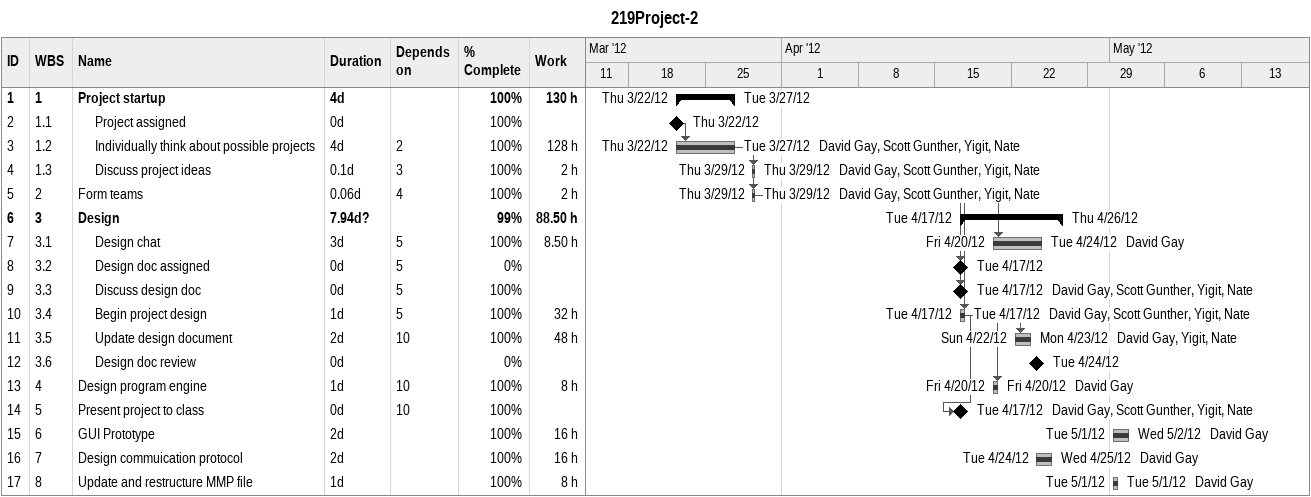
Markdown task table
219Project-2

| ID | WBS | Task | Duration | Start | Finish | Predecessors | Resources | % complete | Work (h) |
|---|---|---|---|---|---|---|---|---|---|
| 1 | 1 | **Project startup** | 4d | 2012-03-22 | 2012-03-27 |  |  | 100 | 130 |
| 2 | 1.1 | Project assigned | 0d | 2012-03-22 | 2012-03-22 |  |  | 100 |  |
| 3 | 1.2 | Individually think about possible projects | 4d | 2012-03-22 | 2012-03-27 | 2 | David Gay, Scott Gunther, Yigit, Nate | 100 | 128 |
| 4 | 1.3 | Discuss project ideas | 0.1d | 2012-03-29 | 2012-03-29 | 3 | David Gay, Scott Gunther, Yigit, Nate | 100 | 2 |
| 5 | 2 | Form teams | 0.06d | 2012-03-29 | 2012-03-29 | 4 | David Gay, Scott Gunther, Yigit, Nate | 100 | 2 |
| 6 | 3 | **Design** | 7.94d? | 2012-04-17 | 2012-04-26 |  |  | 99 | 88.50 |
| 7 | 3.1 | Design chat | 3d | 2012-04-20 | 2012-04-24 | 5 | David Gay | 100 | 8.50 |
| 8 | 3.2 | Design doc assigned | 0d | 2012-04-17 | 2012-04-17 | 5 |  | 0 |  |
| 9 | 3.3 | Discuss design doc | 0d | 2012-04-17 | 2012-04-17 | 5 | David Gay, Scott Gunther, Yigit, Nate | 100 |  |
| 10 | 3.4 | Begin project design | 1d | 2012-04-17 | 2012-04-17 | 5 | David Gay, Scott Gunther, Yigit, Nate | 100 | 32 |
| 11 | 3.5 | Update design document | 2d | 2012-04-22 | 2012-04-23 | 10 | David Gay, Yigit, Nate | 100 | 48 |
| 12 | 3.6 | Design doc review | 0d | 2012-04-24 | 2012-04-24 |  |  | 0 |  |
| 13 | 4 | Design program engine | 1d | 2012-04-20 | 2012-04-20 | 10 | David Gay | 100 | 8 |
| 14 | 5 | Present project to class | 0d | 2012-04-17 | 2012-04-17 | 10 | David Gay, Scott Gunther, Yigit, Nate | 100 |  |
| 15 | 6 | GUI Prototype | 2d | 2012-05-01 | 2012-05-02 |  | David Gay | 100 | 16 |
| 16 | 7 | Design commuication protocol | 2d | 2012-04-24 | 2012-04-25 |  | David Gay | 100 | 16 |
| 17 | 8 | Update and restructure MMP file | 1d | 2012-05-01 | 2012-05-01 |  | David Gay | 100 | 8 |
